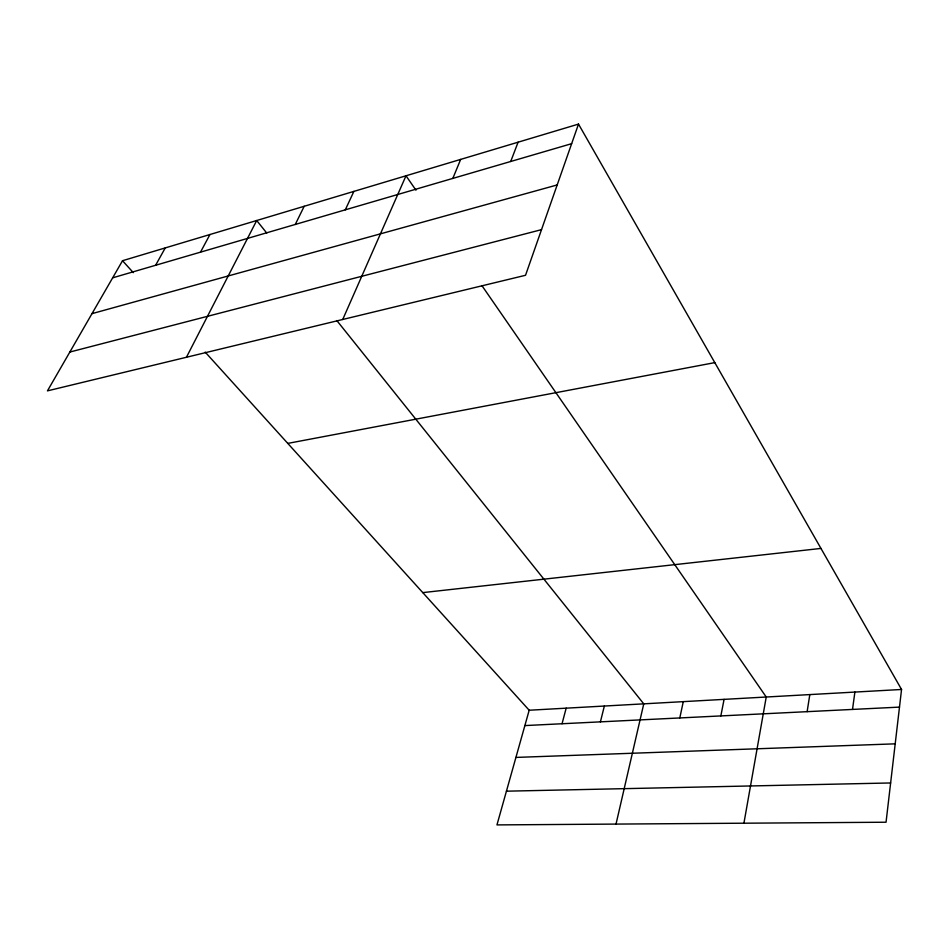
<?xml version="1.0" encoding="UTF-8"?>
<svg xmlns="http://www.w3.org/2000/svg" width="949" height="949" viewBox="0 0 949 949"><rect width="100%" height="100%" fill="white"/><g stroke="black" fill="none" stroke-linecap="round" stroke-linejoin="round"><path stroke-width="1.42" d="M578.51 124.094L525.532 275.281L47.45 390.869L122.528 260.714L578.51 124.094L901.55 689.472L886.046 822.225L496.956 824.906L529.186 710.232L205.209 352.115M852.51 709.437L854.895 692.07M807.125 711.667L809.817 694.585M743.921 823.21L766.234 697.017L481.902 285.602M720.849 715.926L724.075 699.366M679.804 717.942L683.28 701.643M616.02 824.088L643.766 703.85L336.824 320.56M600.42 721.857L604.347 706.044M562.045 723.743L566.173 708.168M510.716 161.484L518.095 142.196M452.827 178.412L460.668 159.396M342.731 319.481L406.006 175.779L415.959 190.18M345.294 209.836L353.894 191.39M295.269 224.462L304.19 206.289M186.431 357.275L256.704 220.512L266.728 233.027M200.5 252.161L209.954 234.522M155.6 265.281L165.268 247.903M112.646 277.832L571.642 143.679M91.994 313.644L557.182 184.948M69.846 352.043L541.523 229.646M287.784 443.397L714.799 362.625M422.779 592.615L820.956 548.427M529.186 710.232L901.55 689.472M524.868 725.582L899.486 707.112M515.924 757.421L895.204 743.838M506.434 791.181L890.636 782.961M122.528 260.714L133.323 272.66"/></g></svg>
